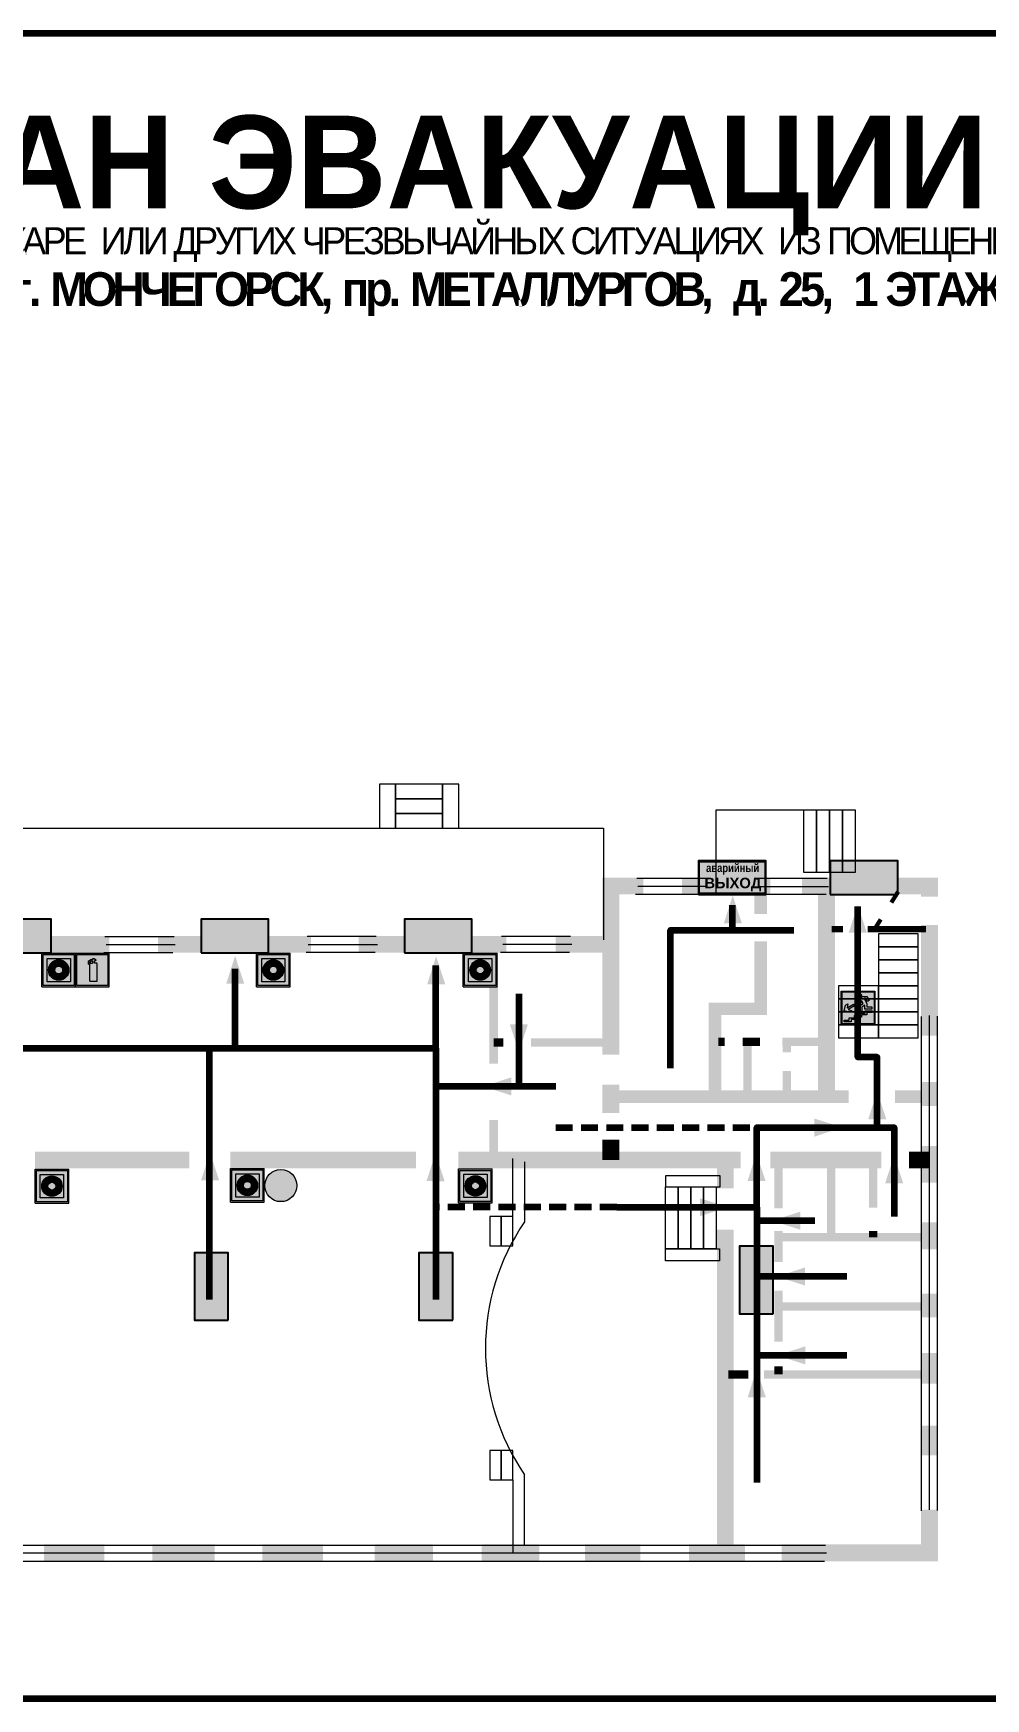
# Model space of a CAD drawing. Header units: millimetres. Extents: x 13810 to 67229, y 12374 to 21950.
# Drawn here: x 23891.6 to 24117.4, y 20267 to 20662 of the extents above; entities that cross this region are included whole.
import ezdxf

# ---------------------------------------------------------------- set-up
doc = ezdxf.new("R2010")
doc.units = ezdxf.units.MM
doc.linetypes.add('{ Wide Dash }', pattern=[12, 4, -2, 4, -2])
doc.layers.add('План_Штампы', color=7, linetype='Continuous')
doc.styles.add('обычный', font='arial.ttf')

# ---------------------------------------------------------------- blocks, each defined once
blk = doc.blocks.new('A$C7B4425F7')
at = {"true_color": 0xffffff}
blk.add_hatch(color=7, dxfattribs=at).paths.add_polyline_path([(0, 0), (-16, 0), (-16, -8), (0, -8)])
h = blk.add_hatch(color=126)
h.paths.add_polyline_path([(-0.2, -0.2), (-15.8, -0.2), (-15.8, -7.8), (-0.2, -7.8)])
h.paths.add_polyline_path([(-11.76, -2.03), (-11.76, -3.66), (-11.17, -3.66, -0.568275), (-11.17, -6.18), (-12.58, -6.18), (-12.58, -2.03)], flags=16)
h.paths.add_polyline_path([(-13.33, -4.12, -0.495768), (-13.59, -6.18), (-15.03, -6.18), (-15.03, -2.03), (-13.59, -2.03, -0.487973)], flags=16)
h.paths.add_polyline_path([(-10.25, -2.03), (-9.48, -2.03), (-9.48, -6.18), (-10.25, -6.18)], flags=16)
h.paths.add_polyline_path([(-13.84, -3.69), (-14.24, -3.69), (-14.24, -3.03), (-13.9, -3.03, -0.692621)], flags=0)
h.paths.add_polyline_path([(-9.15, -2.03), (-8.4, -2.03), (-8.04, -3.07), (-7.68, -2.03), (-6.93, -2.03), (-7.64, -4.1), (-6.93, -6.18), (-7.68, -6.18), (-8.04, -5.14), (-8.4, -6.18), (-9.15, -6.18), (-8.44, -4.1)], flags=16)
h.paths.add_polyline_path([(-11.76, -4.46), (-11.42, -4.46, -0.692621), (-11.36, -5.12), (-11.76, -5.12)], flags=0)
h.paths.add_polyline_path([(-13.9, -5.2), (-14.24, -5.2), (-14.24, -4.55), (-13.84, -4.55, -0.708038)], flags=0)
edge = h.paths.add_edge_path(flags=16)
edge.add_ellipse((-5.51, -4.08), major_axis=(0, 2.05), ratio=0.586184, start_angle=0, end_angle=360)
edge = h.paths.add_edge_path(flags=0)
edge.add_ellipse((-5.51, -4.08), major_axis=(0, 1.14), ratio=0.454828, start_angle=0, end_angle=360)
h.paths.add_polyline_path([(-4.13, -4.96, 0.377264), (-3.48, -4.52, 0.0555), (-3.16, -2.03), (-1.66, -2.03), (-1.66, -4.96), (-0.96, -4.96), (-0.96, -7.01), (-1.75, -7.01), (-1.75, -6.18), (-3.3, -6.18), (-3.3, -7.02), (-4.13, -7.02)], flags=16)
h.paths.add_polyline_path([(-2.73, -2.91), (-2.28, -2.91), (-2.28, -4.96), (-3.05, -4.96, 0.079136)], flags=0)
at = {"color": 126}
blk.add_lwpolyline([(-16, -8), (0, -8), (0, 0), (-16, 0)], close=True, dxfattribs=at)
blk = doc.blocks.new('A$C41C009D9')
at = {"true_color": 0xffffff}
blk.add_hatch(color=7, dxfattribs=at).paths.add_polyline_path([(0, 8), (-16, 8), (-16, 0), (0, 0)])
h = blk.add_hatch(color=126)
h.dxf.hatch_style = 1
h.paths.add_polyline_path([(-15.8, 7.8), (-15.8, 0.2), (-0.2, 0.2), (-0.2, 7.8)])
at = {"color": 126}
for points in [[(-16, 0), (0, 0), (0, 8), (-16, 8)], [(-16, 0), (0, 0), (0, 8), (-16, 8)], [(-15.8, 7.8), (-0.2, 7.8), (-0.2, 0.2), (-15.8, 0.2)]]:
    blk.add_lwpolyline(points, close=True, dxfattribs=at)
at = {"color": 7, "true_color": 0xffffff, "insert": (-15.8, 7.3), "char_height": 2.5, "width": 15.5999, "attachment_point": 1, "style": 'обычный'}
blk.add_mtext('\\pi1.6133;{\\fArial|b1|i0|c204|p34;\\H0.8x;\\W0.8;аварийный\\H1.25x;\\W1;\\P\\pi1.2327;ВЫХОД}', dxfattribs=at)
blk = doc.blocks.new('вниз 3')
at = {"lineweight": 0, "true_color": 0xffffff}
h = blk.add_hatch(color=7, dxfattribs=at)
h.dxf.hatch_style = 1
h.paths.add_polyline_path([(40997.5, -4475.69), (40997.25, -4475.28), (40995.76, -4476.15), (40995.97, -4475.23), (40995.39, -4475.56), (40995.05, -4476.83), (40996.33, -4477.17), (40996.91, -4476.83), (40996, -4476.55)], flags=0)
h.paths.add_polyline_path([(40999.81, -4473.95), (41000.22, -4473.95), (41000.64, -4474.67), (41001.03, -4474.43), (41000.46, -4473.49), (41000.42, -4473.49), (40999.43, -4473.49), (40998.68, -4473.92), (40998.68, -4474.57), (40997.88, -4474.57), (40997.88, -4475), (40999.14, -4475), (40999.14, -4474.43), (40999.14, -4474.38), (40999.59, -4475.15), (40998.72, -4475.67), (40998.72, -4477.06), (40999.24, -4477.06), (40999.24, -4475.96), (40999.95, -4475.56), (40999.95, -4476.43), (41001.61, -4476.43), (41001.61, -4475.88), (41000.47, -4475.88), (41000.47, -4475.12)], flags=0)
h.paths.add_polyline_path([(40999.2, -4473.24, 1), (40998.35, -4473.24, 1)], flags=0)
h.paths.add_polyline_path([(41000.46, -4477.26), (41001.69, -4477.26), (41001.69, -4476.84), (41000.03, -4476.84), (41000.03, -4477.39), (40998.78, -4477.39), (40998.78, -4477.95), (40997.53, -4477.95), (40997.53, -4478.5), (40996.29, -4478.5), (40996.29, -4479.06), (40995.05, -4479.06), (40995.05, -4479.48), (40995.29, -4479.48), (40996.72, -4479.48), (40996.72, -4478.92), (40997.97, -4478.92), (40997.97, -4478.36), (40999.2, -4478.36), (40999.2, -4477.81), (41000.46, -4477.81)], flags=0)
h.paths.add_polyline_path([(41002.37, -4472.17), (40994.37, -4472.17), (40994.37, -4480.17), (41002.37, -4480.17)])
h.paths.add_polyline_path([(41002.16, -4479.96), (40994.57, -4479.96), (40994.57, -4472.37), (41002.16, -4472.37)], flags=16)
h.paths.add_polyline_path([(41001.61, -4475.88), (41001.61, -4476.43), (40999.95, -4476.43), (40999.95, -4475.56), (40999.24, -4475.96), (40999.24, -4477.06), (40998.72, -4477.06), (40998.72, -4475.67), (40999.59, -4475.15), (40999.14, -4474.38), (40999.14, -4474.43), (40999.14, -4475), (40997.88, -4475), (40997.88, -4474.57), (40998.68, -4474.57), (40998.68, -4473.92), (40999.43, -4473.49), (41000.42, -4473.49), (41000.46, -4473.49), (41001.03, -4474.43), (41000.64, -4474.67), (41000.22, -4473.95), (40999.81, -4473.95), (41000.47, -4475.12), (41000.47, -4475.88)], flags=0)
h.paths.add_polyline_path([(41001.69, -4476.84), (41001.69, -4477.26), (41000.46, -4477.26), (41000.46, -4477.81), (40999.2, -4477.81), (40999.2, -4478.36), (40997.97, -4478.36), (40997.97, -4478.92), (40996.72, -4478.92), (40996.72, -4479.48), (40995.05, -4479.48), (40995.05, -4479.06), (40996.29, -4479.06), (40996.29, -4478.5), (40997.53, -4478.5), (40997.53, -4477.95), (40998.78, -4477.95), (40998.78, -4477.39), (41000.03, -4477.39), (41000.03, -4476.84)], flags=0)
h.paths.add_polyline_path([(40998.35, -4473.24, -1), (40999.2, -4473.24, -1)], flags=0)
h.paths.add_polyline_path([(40997.5, -4475.69), (40996, -4476.55), (40996.91, -4476.83), (40996.33, -4477.17), (40995.05, -4476.83), (40995.39, -4475.56), (40995.97, -4475.23), (40995.76, -4476.15), (40997.25, -4475.28)], flags=0)
at = {"lineweight": 0}
h = blk.add_hatch(color=126, dxfattribs=at)
h.dxf.hatch_style = 1
h.paths.add_polyline_path([(41002.16, -4472.37), (40994.57, -4472.37), (40994.57, -4479.96), (41002.16, -4479.96)])
h.paths.add_polyline_path([(40995.97, -4475.23), (40995.76, -4476.15), (40997.25, -4475.28), (40997.5, -4475.69), (40996, -4476.55), (40996.91, -4476.83), (40996.33, -4477.17), (40995.05, -4476.83), (40995.39, -4475.56)], flags=16)
h.paths.add_polyline_path([(40997.88, -4474.57), (40998.68, -4474.57), (40998.68, -4473.92), (40999.43, -4473.49), (41000.42, -4473.49), (41000.46, -4473.49), (41001.03, -4474.43), (41000.64, -4474.67), (41000.22, -4473.95), (40999.81, -4473.95), (41000.47, -4475.12), (41000.47, -4475.88), (41001.61, -4475.88), (41001.61, -4476.43), (40999.95, -4476.43), (40999.95, -4475.56), (40999.24, -4475.96), (40999.24, -4477.06), (40998.72, -4477.06), (40998.72, -4475.67), (40999.59, -4475.15), (40999.14, -4474.38), (40999.14, -4474.43), (40999.14, -4475), (40997.88, -4475)], flags=16)
h.paths.add_polyline_path([(40998.35, -4473.24, -1), (40999.2, -4473.24, -1)], flags=16)
h.paths.add_polyline_path([(40997.53, -4477.95), (40998.78, -4477.95), (40998.78, -4477.39), (41000.03, -4477.39), (41000.03, -4476.84), (41001.69, -4476.84), (41001.69, -4477.26), (41000.46, -4477.26), (41000.46, -4477.81), (40999.2, -4477.81), (40999.2, -4478.36), (40997.97, -4478.36), (40997.97, -4478.92), (40996.72, -4478.92), (40996.72, -4479.48), (40995.05, -4479.48), (40995.05, -4479.06), (40996.29, -4479.06), (40996.29, -4478.5), (40997.53, -4478.5)], flags=16)
at = {"lineweight": 0, "true_color": 0xffffff}
h = blk.add_hatch(color=7, dxfattribs=at)
h.dxf.hatch_style = 1
h.paths.add_polyline_path([(40999.2, -4473.24, 1), (40998.35, -4473.24, 1)])
h.paths.add_polyline_path([(40999.81, -4473.95), (41000.22, -4473.95), (41000.64, -4474.67), (41001.03, -4474.43), (41000.46, -4473.49), (41000.42, -4473.49), (40999.43, -4473.49), (40998.68, -4473.92), (40998.68, -4474.57), (40997.88, -4474.57), (40997.88, -4475), (40999.14, -4475), (40999.14, -4474.43), (40999.14, -4474.38), (40999.59, -4475.15), (40998.72, -4475.67), (40998.72, -4477.06), (40999.24, -4477.06), (40999.24, -4475.96), (40999.95, -4475.56), (40999.95, -4476.43), (41001.61, -4476.43), (41001.61, -4475.88), (41000.47, -4475.88), (41000.47, -4475.12)])
h.paths.add_polyline_path([(40999.2, -4477.81), (41000.46, -4477.81), (41000.46, -4477.26), (41001.69, -4477.26), (41001.69, -4476.84), (41000.03, -4476.84), (41000.03, -4477.39), (40998.78, -4477.39), (40998.78, -4477.95), (40997.53, -4477.95), (40997.53, -4478.5), (40996.29, -4478.5), (40996.29, -4479.06), (40995.05, -4479.06), (40995.05, -4479.48), (40995.29, -4479.48), (40996.72, -4479.48), (40996.72, -4478.92), (40997.97, -4478.92), (40997.97, -4478.36), (40999.2, -4478.36)])
h.paths.add_polyline_path([(40997.5, -4475.69), (40997.25, -4475.28), (40995.76, -4476.15), (40995.97, -4475.23), (40995.39, -4475.56), (40995.05, -4476.83), (40996.33, -4477.17), (40996.91, -4476.83), (40996, -4476.55)])
at = {"color": 126, "lineweight": 0}
for points in [[(40994.37, -4472.17), (41002.37, -4472.17), (41002.37, -4480.17), (40994.37, -4480.17)], [(40994.57, -4472.37), (41002.16, -4472.37), (41002.16, -4479.96), (40994.57, -4479.96)]]:
    blk.add_lwpolyline(points, close=True, dxfattribs=at)
for points in [[(40995.05, -4476.83), (40995.39, -4475.56), (40995.97, -4475.23), (40995.76, -4476.15), (40997.25, -4475.28), (40997.5, -4475.69), (40996, -4476.55), (40996.91, -4476.83), (40996.33, -4477.17), (40995.05, -4476.83)], [(40999.14, -4474.43), (40999.14, -4475), (40997.88, -4475), (40997.88, -4474.57), (40998.68, -4474.57), (40998.68, -4473.92), (40999.43, -4473.49), (41000.42, -4473.49), (41000.46, -4473.49), (41001.03, -4474.43), (41000.64, -4474.67), (41000.22, -4473.95), (40999.81, -4473.95), (41000.47, -4475.12), (41000.47, -4475.88), (41001.61, -4475.88), (41001.61, -4476.43), (40999.95, -4476.43), (40999.95, -4475.56), (40999.24, -4475.96), (40999.24, -4477.06), (40998.72, -4477.06), (40998.72, -4475.67), (40999.59, -4475.15), (40999.14, -4474.38), (40999.14, -4474.43)], [(40995.29, -4479.48), (40995.05, -4479.48), (40995.05, -4479.06), (40996.29, -4479.06), (40996.29, -4478.5), (40997.53, -4478.5), (40997.53, -4477.95), (40998.78, -4477.95), (40998.78, -4477.39), (41000.03, -4477.39), (41000.03, -4476.84), (41001.69, -4476.84), (41001.69, -4477.26), (41000.46, -4477.26), (41000.46, -4477.81), (40999.2, -4477.81), (40999.2, -4478.36), (40997.97, -4478.36), (40997.97, -4478.92), (40996.72, -4478.92), (40996.72, -4479.48), (40995.05, -4479.48)]]:
    blk.add_lwpolyline(points, dxfattribs=at)
blk.add_circle((40998.77, -4473.24), 0.426, dxfattribs=at)
blk = doc.blocks.new('A$C32E8229D')
at = {"true_color": 0xffffff}
blk.add_hatch(color=7, dxfattribs=at).paths.add_polyline_path([(0, 0), (0, -8), (16, -8), (16, 0)])
h = blk.add_hatch(color=126)
h.paths.add_polyline_path([(0.2, -0.2), (15.8, -0.2), (15.8, -7.8), (0.2, -7.8)])
h.paths.add_polyline_path([(13.49, -2.05), (12.08, -2.05), (11.37, -2.63, 0.162397), (11.29, -2.84), (11.29, -3.63), (10.35, -3.63), (10.35, -4.05), (11.68, -4.05), (11.68, -3.48), (12.26, -4.28), (11.29, -5.1), (11.29, -6.78), (11.85, -6.78), (11.85, -5.44), (12.8, -4.64), (12.8, -5.94), (14.46, -5.94), (14.46, -5.39), (13.45, -5.39), (13.45, -3.97), (12.46, -2.59), (13.15, -2.59), (13.69, -3.34), (14.18, -3)], flags=16)
h.paths.add_polyline_path([(10.74, -1.82, 1), (11.8, -1.82, 1)], flags=16)
h.paths.add_polyline_path([(9.39, -3.59), (5.99, -3.59), (6.56, -3.03), (5.91, -3.03), (5.1, -3.83), (5.91, -4.64), (6.56, -4.64), (5.99, -4.09), (9.39, -4.09)], flags=16)
h.paths.add_polyline_path([(4.29, -1.08), (1.72, -1.08), (1.72, -6.6), (4.29, -6.6)], flags=16)
at = {"color": 126}
blk.add_lwpolyline([(16, -8), (0, -8), (0, 0), (16, 0)], close=True, dxfattribs=at)
blk = doc.blocks.new('A$C54414219')
at = {"true_color": 0xffffff}
h = blk.add_hatch(color=7, dxfattribs=at)
h.paths.add_polyline_path([(2.39, -9.45), (2.39, -18.3), (11.23, -18.3), (11.23, -9.45)], flags=0)
h.paths.add_polyline_path([(10.71, -13.87, -1), (2.92, -13.87, -1)], flags=0)
h.paths.add_polyline_path([(8.3, -13.87, -1), (5.33, -13.87, -1)], flags=0)
h.paths.add_polyline_path([(0.41, -7.47), (0.41, -20.27), (13.21, -20.27), (13.21, -7.47)])
h.paths.add_polyline_path([(0.92, -19.77), (12.71, -19.77), (12.71, -7.98), (0.92, -7.98)], flags=16)
h.paths.add_polyline_path([(11.23, -9.45), (11.23, -18.3), (2.39, -18.3), (2.39, -9.45)], flags=0)
at = {"lineweight": 5}
h = blk.add_hatch(color=242, dxfattribs=at)
h.paths.add_polyline_path([(12.71, -7.98), (0.92, -7.98), (0.92, -19.77), (12.71, -19.77)])
h.paths.add_polyline_path([(11.23, -18.3), (2.39, -18.3), (2.39, -9.45), (11.23, -9.45)], flags=16)
h.paths.add_polyline_path([(10.71, -13.87, -1), (2.92, -13.87, -1)], flags=0)
h.paths.add_polyline_path([(8.3, -13.87, -1), (5.33, -13.87, -1)], flags=0)
at = {"true_color": 0xffffff}
h = blk.add_hatch(color=7, dxfattribs=at)
h.paths.add_polyline_path([(2.39, -9.45), (2.39, -18.3), (11.23, -18.3), (11.23, -9.45)])
h.paths.add_polyline_path([(10.71, -13.87, -1), (2.92, -13.87, -1)], flags=16)
h.paths.add_polyline_path([(8.3, -13.87, -1), (5.33, -13.87, -1)], flags=0)
at = {"lineweight": 5}
h = blk.add_hatch(color=242, dxfattribs=at)
h.paths.add_polyline_path([(2.92, -13.87, 1), (10.71, -13.87, 1)])
h.paths.add_polyline_path([(8.3, -13.87, -1), (5.33, -13.87, -1)], flags=16)
at = {"color": 242, "lineweight": 5}
for p, q in [((0.41, -20.27), (0.41, -7.47)), ((0.41, -7.47), (13.21, -7.47)), ((0.41, -7.47), (13.21, -7.47)), ((13.21, -20.27), (13.21, -7.47)), ((0.41, -20.27), (13.21, -20.27))]:
    blk.add_line(p, q, dxfattribs=at)
for points in [[(0.92, -7.98), (12.71, -7.98), (12.71, -19.77), (0.92, -19.77)], [(2.39, -9.45), (11.23, -9.45), (11.23, -18.3), (2.39, -18.3)]]:
    blk.add_lwpolyline(points, close=True, dxfattribs=at)
for radius in [3.89, 1.49]:
    blk.add_circle((6.81, -13.87), radius, dxfattribs=at)
blk = doc.blocks.new('A$C7B8C2D5B')
at = {"lineweight": 0}
h = blk.add_hatch(color=5, dxfattribs=at)
h.dxf.hatch_style = 1
h.paths.add_polyline_path([(1.4, -3.02, 1), (-2.11, -3.02, 1)])
at = {"color": 5, "lineweight": 0}
blk.add_circle((-0.36, -3.02), 1.75, dxfattribs=at)
blk = doc.blocks.new('A$C3AD82952')
at = {"true_color": 0xf5f5ff}
h = blk.add_hatch(color=7, dxfattribs=at)
h.dxf.hatch_style = 1
h.paths.add_polyline_path([(8.21, 8.73, 0.414214), (7.89, 9.05), (7.22, 9.05), (7.22, 9.92), (7.59, 9.92, 1), (7.57, 10.36), (7.22, 10.36), (7.22, 10.6), (6.43, 10.6), (6.43, 10.36), (6.01, 10.36), (4.74, 9.59), (4.74, 8.69), (4.98, 8.73), (4.98, 9.26), (6.12, 9.91), (6.43, 9.91), (6.43, 9.05), (5.76, 9.05, 0.414214), (5.44, 8.73), (5.44, 2.2), (8.21, 2.2)], flags=0)
h.paths.add_polyline_path([(12.8, 12.8), (0, 12.8), (0, 0), (12.8, 0)])
h.paths.add_polyline_path([(0.51, 12.29), (12.29, 12.29), (12.29, 0.51), (0.51, 0.51)], flags=16)
h.paths.add_polyline_path([(4.74, 9.59), (6.01, 10.36), (6.43, 10.36), (6.43, 10.6), (7.22, 10.6), (7.22, 10.36), (7.59, 10.36, -0.94586), (7.59, 9.92), (7.22, 9.92), (7.22, 9.05), (7.89, 9.05, -0.414214), (8.21, 8.73), (8.21, 2.2), (5.44, 2.2), (5.44, 8.73, -0.414214), (5.76, 9.05), (6.43, 9.05), (6.43, 9.91), (6.12, 9.91), (4.98, 9.26), (4.98, 8.73), (4.74, 8.69)], flags=0)
h = blk.add_hatch(color=242)
h.dxf.hatch_style = 1
h.paths.add_polyline_path([(12.29, 12.29), (0.51, 12.29), (0.51, 0.51), (12.29, 0.51)])
h.paths.add_polyline_path([(4.74, 8.69), (4.74, 9.59), (6.01, 10.36), (6.43, 10.36), (6.43, 10.6), (7.22, 10.6), (7.22, 10.36), (7.59, 10.36, -0.94586), (7.59, 9.92), (7.22, 9.92), (7.22, 9.05), (7.89, 9.05, -0.414214), (8.21, 8.73), (8.21, 2.2), (5.44, 2.2), (5.44, 8.73, -0.414214), (5.76, 9.05), (6.43, 9.05), (6.43, 9.91), (6.12, 9.91), (4.98, 9.26), (4.98, 8.73)], flags=16)
h = blk.add_hatch(color=7, dxfattribs=at)
h.dxf.hatch_style = 1
h.paths.add_polyline_path([(8.21, 8.73, 0.414214), (7.89, 9.05), (7.22, 9.05), (7.22, 9.92), (7.59, 9.92, 1), (7.57, 10.36), (7.22, 10.36), (7.22, 10.6), (6.43, 10.6), (6.43, 10.36), (6.01, 10.36), (4.74, 9.59), (4.74, 8.69), (4.98, 8.73), (4.98, 9.26), (6.12, 9.91), (6.43, 9.91), (6.43, 9.05), (5.76, 9.05, 0.414214), (5.44, 8.73), (5.44, 2.2), (8.21, 2.2)])
at = {"color": 242, "lineweight": 5}
for p, q in [((0, 0), (0, 12.8)), ((0, 12.8), (12.8, 12.8)), ((12.8, 0), (12.8, 12.8)), ((6.01, 10.36), (4.74, 9.59)), ((4.74, 9.59), (4.74, 8.69)), ((4.74, 8.69), (4.98, 8.73)), ((4.98, 9.26), (6.12, 9.91)), ((4.98, 8.73), (4.98, 9.26)), ((5.44, 2.2), (5.44, 8.73)), ((5.76, 9.05), (6.43, 9.05)), ((6.01, 10.36), (6.43, 10.36)), ((6.12, 9.91), (6.43, 9.91)), ((7.22, 10.6), (6.43, 10.6)), ((6.43, 10.6), (6.43, 10.36)), ((6.43, 9.91), (6.43, 9.05)), ((7.22, 10.36), (7.22, 10.6)), ((7.59, 10.36), (7.22, 10.36)), ((7.22, 9.05), (7.22, 9.92)), ((7.59, 9.92), (7.22, 9.92)), ((7.89, 9.05), (7.22, 9.05)), ((8.21, 2.2), (8.21, 8.73)), ((0, 0), (12.8, 0)), ((5.44, 2.2), (8.21, 2.2))]:
    blk.add_line(p, q, dxfattribs=at)
blk.add_lwpolyline([(0.51, 12.29), (12.29, 12.29), (12.29, 0.51), (0.51, 0.51)], close=True, dxfattribs=at)
for centre, radius, start, end in [((5.76, 8.73), 0.32, 90, 180), ((7.58, 10.14), 0.223, 273.18746, 86.81254), ((7.89, 8.73), 0.32, 0, 90)]:
    blk.add_arc(centre, radius, start, end, dxfattribs=at)

msp = doc.modelspace()

# ---------------------------------------------------------------- linework, layer by layer
at = {"color": 2, "lineweight": 100}
msp.add_lwpolyline([(23687.54, 20661.98), (24287.54, 20661.98), (24287.54, 20266.98), (23687.54, 20266.98)], close=True, dxfattribs=at)
at = {"lineweight": 0}
for points in [[(23977.54, 20483.92), (23973.71, 20483.92), (23973.71, 20473.45), (23977.54, 20473.45)], [(23977.54, 20480.43), (23988.66, 20480.43), (23988.66, 20483.92), (23977.54, 20483.92)], [(23992.5, 20483.92), (23988.66, 20483.92), (23988.66, 20473.45), (23992.5, 20473.45)], [(23977.54, 20476.94), (23988.66, 20476.94), (23988.66, 20480.43), (23977.54, 20480.43)], [(23977.54, 20473.45), (23988.66, 20473.45), (23988.66, 20476.94), (23977.54, 20476.94)], [(24074.23, 20463.05), (24077.3, 20463.05), (24077.3, 20477.69), (24074.23, 20477.69)], [(24077.3, 20463.05), (24080.38, 20463.05), (24080.38, 20477.69), (24077.3, 20477.69)], [(24080.38, 20463.05), (24083.45, 20463.05), (24083.45, 20477.69), (24080.38, 20477.69)], [(24083.45, 20463.05), (24086.53, 20463.05), (24086.53, 20477.69), (24083.45, 20477.69)], [(24091.98, 20445.31), (24101.45, 20445.31), (24101.45, 20448.39), (24091.98, 20448.39)], [(24091.98, 20442.23), (24101.45, 20442.23), (24101.45, 20445.31), (24091.98, 20445.31)], [(24091.98, 20439.15), (24101.45, 20439.15), (24101.45, 20442.23), (24091.98, 20442.23)], [(24091.98, 20436.07), (24101.45, 20436.07), (24101.45, 20439.15), (24091.98, 20439.15)], [(24082.5, 20432.99), (24091.98, 20432.99), (24091.98, 20436.07), (24082.5, 20436.07)], [(24091.98, 20432.99), (24101.45, 20432.99), (24101.45, 20436.07), (24091.98, 20436.07)], [(24082.5, 20429.91), (24091.98, 20429.91), (24091.98, 20432.99), (24082.5, 20432.99)], [(24082.5, 20426.83), (24091.98, 20426.83), (24091.98, 20429.91), (24082.5, 20429.91)], [(24091.98, 20429.91), (24101.45, 20429.91), (24101.45, 20432.99), (24091.98, 20432.99)], [(24091.98, 20426.83), (24101.45, 20426.83), (24101.45, 20429.91), (24091.98, 20429.91)], [(24082.5, 20423.75), (24091.98, 20423.75), (24091.98, 20426.83), (24082.5, 20426.83)], [(24091.98, 20423.75), (24101.45, 20423.75), (24101.45, 20426.83), (24091.98, 20426.83)], [(24041.5, 20388.39), (24054.5, 20388.39), (24054.5, 20391), (24041.5, 20391)], [(24041.5, 20388.39), (24044.5, 20388.39), (24044.5, 20373.71), (24041.5, 20373.71)], [(24044.5, 20388.39), (24047.51, 20388.39), (24047.51, 20373.71), (24044.5, 20373.71)], [(24047.51, 20388.39), (24050.52, 20388.39), (24050.52, 20373.71), (24047.51, 20373.71)], [(24050.52, 20388.39), (24053.53, 20388.39), (24053.53, 20373.71), (24050.52, 20373.71)], [(23999.84, 20374.4), (24002.57, 20374.4), (24002.57, 20381.32), (23999.84, 20381.32)], [(24002.57, 20374.4), (24005.3, 20374.4), (24005.3, 20381.32), (24002.57, 20381.32)], [(24041.5, 20373.71), (24054.31, 20373.71), (24054.31, 20370.82), (24041.5, 20370.82)], [(23999.84, 20318.89), (24002.57, 20318.89), (24002.57, 20325.82), (23999.84, 20325.82)], [(24002.57, 20318.89), (24005.3, 20318.89), (24005.3, 20325.82), (24002.57, 20325.82)]]:
    msp.add_lwpolyline(points, close=True, dxfattribs=at)
for points in [[(24086.53, 20477.69), (24053.43, 20477.69), (24053.43, 20457.77)], [(23841.41, 20473.45), (24026.86, 20473.45), (24026.86, 20446.93)], [(24034.69, 20461.6), (24051.07, 20461.6)], [(24063.5, 20461.59), (24079.88, 20461.59)], [(24034.42, 20457.81), (24050.8, 20457.81)], [(24034.96, 20459.67), (24051.34, 20459.67)], [(24063.23, 20457.79), (24079.61, 20457.79)], [(24063.77, 20459.65), (24080.15, 20459.65)], [(23908.63, 20447.78), (23925, 20447.78)], [(23908.89, 20445.85), (23925.27, 20445.85)], [(23956.58, 20447.82), (23972.95, 20447.82)], [(23956.84, 20445.89), (23973.22, 20445.89)], [(24002.65, 20447.84), (24019.03, 20447.84)], [(24002.92, 20445.9), (24019.3, 20445.9)], [(23908.36, 20443.98), (23924.74, 20443.98)], [(23956.31, 20444.03), (23972.69, 20444.03)], [(24002.39, 20444.04), (24018.77, 20444.04)], [(24102.21, 20311.55), (24102.21, 20428.77)], [(24104.1, 20311.81), (24104.1, 20429.04)], [(24106.02, 20311.61), (24106.02, 20428.83)], [(24005.3, 20381.32), (24005.3, 20395.14)], [(24008.1, 20394.3), (24008.1, 20380.1)], [(24005.3, 20318.89), (24005.3, 20301.55)], [(24008.1, 20303.39), (24008.1, 20320.06)], [(23852.34, 20303.39), (24079.49, 20303.39)], [(23852.05, 20299.62), (24079.2, 20299.62)], [(23852.52, 20301.55), (24079.67, 20301.55)]]:
    msp.add_lwpolyline(points, dxfattribs=at)
for points, const_width in [([(24015.45, 20445.9), (24028.54, 20445.9), (24028.54, 20459.73), (24036.29, 20459.73)], 4), ([(24045.46, 20459.73), (24053.8, 20459.73)], 4), ([(24059.4, 20459.73), (24066.38, 20459.73)], 4), ([(24073.9, 20459.73), (24084.72, 20459.73)], 4), ([(24079.67, 20459.73), (24079.67, 20409.23)], 4), ([(24094.63, 20459.73), (24104.1, 20459.73), (24104.1, 20457.24)], 4), ([(24064.07, 20453.11), (24064.07, 20459.29)], 3), ([(24096.68, 20458.38), (24095.06, 20455.81)], 1), ([(24083.64, 20449.48), (24080.88, 20449.48)], 1.5), ([(24103.31, 20449.48), (24089.45, 20449.48)], 1.5), ([(24092.55, 20451.81), (24091.31, 20449.85)], 1), ([(24104.1, 20450.49), (24104.1, 20424.22)], 4), ([(23894.36, 20445.9), (23909.64, 20445.9)], 4), ([(23921.24, 20445.9), (23934.63, 20445.9)], 4), ([(23944.41, 20445.9), (23957.51, 20445.9)], 4), ([(23968.77, 20445.9), (23981.5, 20445.9)], 4), ([(23992.57, 20445.9), (24003.82, 20445.9)], 4), ([(24000.78, 20445.29), (24000.78, 20417.61)], 2), ([(24084.92, 20409.76), (24027.95, 20409.76), (24053.24, 20409.76), (24053.24, 20430.6), (24064.07, 20430.6), (24064.07, 20446.63)], 3), ([(24028.54, 20419.72), (24028.54, 20445.9)], 4), ([(24000.78, 20422.63), (24003.07, 20422.63)], 2), ([(24009.67, 20422.63), (24027.9, 20422.63)], 2), ([(24054.01, 20422.78), (24055.58, 20422.78)], 2), ([(24059.85, 20422.78), (24063.96, 20422.78)], 2), ([(24060.98, 20422.78), (24060.98, 20410.19)], 2), ([(24069.19, 20422.78), (24079.25, 20422.78), (24070.31, 20422.78), (24070.31, 20420.31)], 2), ([(24028.54, 20405.93), (24028.54, 20412.65)], 4), ([(24070.31, 20415.87), (24070.31, 20409.91)], 2), ([(24104.1, 20413.25), (24104.1, 20407.59)], 4), ([(24103.51, 20409.76), (24095.91, 20409.76)], 3), ([(24000.78, 20404.27), (24000.78, 20394.51)], 2), ([(24028.54, 20394.74), (24028.54, 20399.54)], 4), ([(24104.1, 20398.09), (24104.1, 20389.35)], 4), ([(23892.05, 20394.74), (23928.62, 20394.74)], 4), ([(23938.32, 20394.74), (23982.38, 20394.74)], 4), ([(23992.37, 20394.74), (24059.31, 20394.74)], 4), ([(24055.71, 20394.74), (24055.71, 20388.03)], 4), ([(24066.39, 20394.74), (24092.72, 20394.74)], 4), ([(24068.33, 20383.31), (24068.33, 20395.03)], 2), ([(24080.8, 20376.44), (24080.8, 20395.87)], 2), ([(24090.74, 20393.9), (24090.74, 20383.43)], 2), ([(24099.26, 20394.74), (24104.1, 20394.74)], 4), ([(24055.71, 20378.19), (24055.71, 20301.55)], 4), ([(24068.33, 20370.58), (24068.33, 20377.87)], 2), ([(24090.74, 20376.44), (24090.74, 20377.89)], 2), ([(24104.1, 20379.99), (24104.1, 20373.55)], 4), ([(24068.33, 20376.44), (24102.84, 20376.44)], 2), ([(24068.33, 20351.68), (24068.33, 20363.72)], 2), ([(24104.1, 20363.02), (24104.1, 20357.46)], 4), ([(24068.33, 20360.01), (24103.56, 20360.01)], 2), ([(24104.1, 20348.97), (24104.1, 20341.66)], 4), ([(24068.33, 20343.87), (24068.33, 20345.79)], 2), ([(24056.4, 20343.87), (24061.16, 20343.87)], 2), ([(24064.9, 20343.87), (24102.63, 20343.87)], 2), ([(24104.1, 20331.71), (24104.1, 20324.69)], 4), ([(24104.1, 20311.81), (24104.1, 20301.55), (24069.05, 20301.55)], 4), ([(23908.52, 20301.55), (23894.17, 20301.55)], 4), ([(23934.61, 20301.55), (23919.85, 20301.55)], 4), ([(23960.34, 20301.55), (23945.95, 20301.55)], 4), ([(23986.44, 20301.55), (23972.58, 20301.55)], 4), ([(24011.63, 20301.55), (23997.95, 20301.55)], 4), ([(24035.57, 20301.55), (24022.43, 20301.55)], 4), ([(24060.38, 20301.55), (24047.08, 20301.55)], 4)]:
    msp.add_lwpolyline(points, dxfattribs=dict(at, const_width=const_width))
at = {"color": 126, "lineweight": 100, "true_color": 0x008754}
for points in [[(24029.95, 20383.54), (24063.15, 20383.54), (24063.15, 20402.49), (24091.71, 20402.49), (24091.71, 20419.11), (24087.09, 20419.11), (24087.09, 20454.85)], [(24042.73, 20416.52), (24042.73, 20449.22), (24057.38, 20449.22), (24057.38, 20455.19)], [(24057.38, 20449.22), (24071.98, 20449.22)], [(23939.47, 20421.26), (23939.47, 20440.08)], [(23987.05, 20421.26), (23987.05, 20440.89)], [(24006.83, 20412.18), (24006.83, 20434.14)], [(23789.14, 20421.26), (23987.05, 20421.26), (23987.05, 20361.64)], [(23933.39, 20361.64), (23933.39, 20421.26)], [(24015.5, 20412.18), (23987.05, 20412.18)], [(24091.71, 20402.49), (24095.71, 20402.49), (24095.71, 20381.36)], [(24063.15, 20383.54), (24063.15, 20318.29)], [(24076.93, 20380.35), (24063.15, 20380.35)], [(24084.48, 20367.12), (24063.15, 20367.12)], [(24084.48, 20348.41), (24063.15, 20348.41)]]:
    msp.add_lwpolyline(points, dxfattribs=at)
at = {"color": 126, "linetype": '{ Wide Dash }', "lineweight": 100, "true_color": 0x008754}
for points in [[(24015.5, 20402.49), (24015.5, 20402.49), (24063.15, 20402.49)], [(24029.95, 20383.54), (23987.05, 20383.54)]]:
    msp.add_lwpolyline(points, dxfattribs=at)
at = {"lineweight": 0}
msp.add_arc((24052.16, 20350.08), 53.31, 145.7354, 214.2646, dxfattribs=at)
at = {"layer": 'План_Штампы', "color": 126, "true_color": 0x008754}
for points in [[(24059.64, 20450.85), (24055.35, 20450.86), (24057.47, 20457.45)], [(24089.26, 20448.67), (24084.97, 20448.68), (24087.09, 20455.26)], [(23941.66, 20436.54), (23937.37, 20436.55), (23939.49, 20443.14)], [(23989.31, 20436.42), (23985.02, 20436.43), (23987.14, 20443.01)], [(24004.6, 20426.96), (24008.9, 20426.95), (24006.78, 20420.36)], [(24004.97, 20414.35), (24004.96, 20410.06), (23998.38, 20412.18)], [(24093.88, 20404.41), (24089.59, 20404.41), (24091.7, 20411)], [(24076.83, 20400.28), (24076.83, 20404.58), (24083.42, 20402.46)], [(23935.71, 20389.91), (23931.41, 20389.92), (23933.53, 20396.51)], [(23989.16, 20389.72), (23984.86, 20389.73), (23986.98, 20396.31)], [(24065.25, 20389.74), (24060.96, 20389.75), (24063.08, 20396.33)], [(24097.89, 20389.22), (24093.6, 20389.22), (24095.72, 20395.81)], [(24049.67, 20381.39), (24049.68, 20385.68), (24056.26, 20383.56)], [(24073.47, 20382.5), (24073.46, 20378.21), (24066.88, 20380.33)], [(24074.59, 20369.27), (24074.59, 20364.98), (24068, 20367.1)], [(24074.65, 20350.56), (24074.65, 20346.27), (24068.06, 20348.39)], [(24065.29, 20338.47), (24061, 20338.48), (24063.12, 20345.06)]]:
    msp.add_solid(points, dxfattribs=at)

# ---------------------------------------------------------------- block references
msp.add_blockref('A$C41C009D9', (24065.33, 20457.73))
for name, p, xscale, yscale, zscale in [('A$C54414219', (23893.41, 20448.47), 0.625, 0.625, 0.625), ('A$C3AD82952', (23901.66, 20435.8), 0.625, 0.625, 0.625), ('A$C54414219', (23944.29, 20448.47), 0.625, 0.625, 0.625), ('A$C54414219', (23993.33, 20448.47), 0.625, 0.625, 0.625), ('A$C54414219', (23891.8, 20397.21), 0.625, 0.625, 0.625), ('A$C54414219', (23938.14, 20397.4), 0.625, 0.625, 0.625), ('A$C7B8C2D5B', (23951.11, 20395.25), 2.177419353276491, 2.177419353276491, 2.177419353276491), ('A$C54414219', (23992.2, 20397.28), 0.625, 0.625, 0.625)]:
    msp.add_blockref(name, p, dxfattribs=dict(xscale=xscale, yscale=yscale, zscale=zscale))
at = {"color": 126, "true_color": 0x008754}
msp.add_blockref('вниз 3', (-16911.19, 24906.99), dxfattribs=at)
at = {"layer": 'План_Штампы'}
for p in [(24096.58, 20465.72), (23895.84, 20451.89), (23947.41, 20451.88), (23995.61, 20451.88)]:
    msp.add_blockref('A$C7B4425F7', p, dxfattribs=at)
at = {"layer": 'План_Штампы', "color": 126, "true_color": 0x008754, "xscale": -1, "rotation": 90}
for p in [(24059.07, 20374.29), (23929.84, 20372.74), (23983.08, 20372.74)]:
    msp.add_blockref('A$C32E8229D', p, dxfattribs=at)

# ---------------------------------------------------------------- texts
at = {"lineweight": 0, "insert": (23840.74, 20642.45), "char_height": 22, "width": 493.8901, "attachment_point": 1, "style": 'обычный'}
msp.add_mtext('{\\fProxima Nova Rg|b1|i0|c204|p2;ПЛАН ЭВАКУАЦИИ}', dxfattribs=at)
at = {"color": 0, "lineweight": 0, "insert": (23991.52, 20616.11), "char_height": 8, "width": 449.2158, "attachment_point": 5, "style": 'обычный'}
msp.add_mtext('{\\fArial Black|b1|i0|c204|p34;\\H2x;\\T0.85;  \\fArial Narrow|b0|i0|c204|p34;\\H0.8x;\\W0.9;\\P\\fProxima Nova Rg|b0|i0|c204|p2;\\H0.5x;\\W1;\\C256;ПРИ ПОЖАРЕ  ИЛИ ДРУГИХ ЧРЕЗВЫЧАЙНЫХ СИТУАЦИЯХ  ИЗ ПОМЕЩЕНИЙ \\fProxima Nova Rg|b1|i0|c204|p2;\\H1.25x;\\PДАУ: г. МОНЧЕГОРСК, пр. МЕТАЛЛУРГОВ,  д. 25,  1 ЭТАЖ}', dxfattribs=at)

doc.saveas('drawing.dxf')
